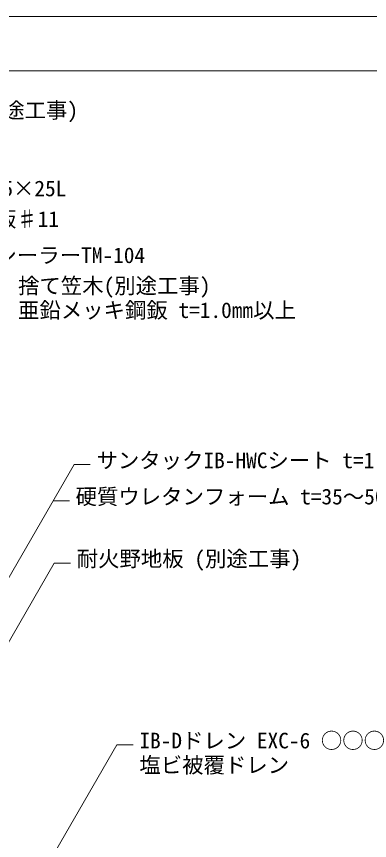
# Model space of a CAD drawing. Units: millimetres, scale not verified. Extents: x -840 to 840, y -594 to 594.
# Drawn here: x -449 to -189, y -13 to 594 of the extents above; entities that cross this region are included whole.
import ezdxf
from ezdxf.enums import TextEntityAlignment as Align

# ---------------------------------------------------------------- set-up
doc = ezdxf.new("R2010")
doc.units = ezdxf.units.MM
doc.header["$LTSCALE"] = 2
for name, color, linetype, lineweight in [('0-0_輪郭線', 2, 'Continuous', 9), ('0-1_図面枠', 7, 'Continuous', 9), ('0-2_タイトル文字', 5, 'Continuous', 9), ('0-7_寸法線', 7, 'Continuous', 9)]:
    doc.layers.add(name, color=color, linetype=linetype, lineweight=lineweight)
doc.styles.add('ＭＳ ゴシック', font='')
doc.styles.get('ＭＳ ゴシック').set_extended_font_data('MS Gothic')

msp = doc.modelspace()

# ---------------------------------------------------------------- linework, layer by layer
at = {"layer": '0-0_輪郭線'}
msp.add_lwpolyline([(800, 554), (-800, 554), (-800, -554), (800, -554)], close=True, dxfattribs=at)
at = {"layer": '0-1_図面枠'}
msp.add_lwpolyline([(840, -594), (840, 594), (-840, 594), (-840, -594)], close=True, dxfattribs=at)
at = {"layer": '0-7_寸法線'}
for p, q in [((-480.64, 135.655), (-406.528, 264.022)), ((-406.528, 264.022), (-394.528, 264.022)), ((-421.925, 237.353), (-409.925, 237.353)), ((-520.04, 20.158), (-421.075, 191.571)), ((-421.075, 191.571), (-409.075, 191.571)), ((-438.165, -51.759), (-374.975, 57.691)), ((-374.975, 57.691), (-362.975, 57.691))]:
    msp.add_line(p, q, dxfattribs=at)

# ---------------------------------------------------------------- texts
at = {"layer": '0-2_タイトル文字', "color": 7, "style": 'ＭＳ ゴシック'}
for s, p in [('アルミ笠木(別途工事)', (-560.891, 515.741)), ('DSビス φ5×25L', (-526.221, 458.164)), ('IB積層鋼鈑♯11', (-527.561, 435.639)), ('サンタックシーラーTM-104', (-542.958, 408.97)), ('捨て笠木(別途工事)', (-447.714, 386.539)), ('亜鉛メッキ鋼鈑 t=1.0㎜以上', (-447.714, 368.539)), ('サンタックIB-HWCシート t=1.5㎜以上', (-389.988, 257.963)), ('硬質ウレタンフォーム t=35～50㎜', (-405.384, 231.294)), ('耐火野地板 (別途工事)', (-404.535, 185.512)), ('IB-Dドレン EXC-6 ○○○', (-358.434, 51.632)), ('塩ビ被覆ドレン', (-358.434, 33.632))]:
    msp.add_text(s, height=11.54, dxfattribs=at).set_placement(p, align=Align.BOTTOM_LEFT)

doc.saveas('drawing.dxf')
